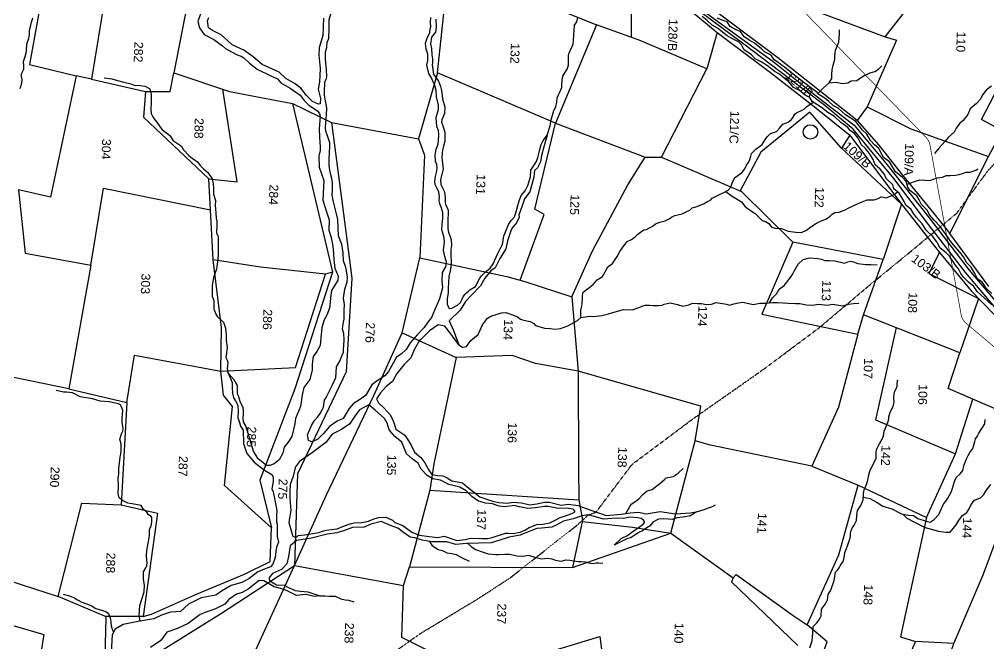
# Model space of a CAD drawing. Header units: inches. Extents: x 337143 to 343737, y 1590289 to 1599624.
# Drawn here: x 339483 to 340848, y 1596705 to 1597585 of the extents above; entities that cross this region are included whole.
import ezdxf

# ---------------------------------------------------------------- set-up
doc = ezdxf.new("R2010")
doc.units = ezdxf.units.IN
doc.header["$MEASUREMENT"] = 0
doc.linetypes.add('ACAD_ISO07W100', pattern=[3, 0, -3])
for name, color, linetype in [('BLOCK', 7, 'Continuous'), ('NALA', 4, 'Continuous'), ('SURVEY_BND', 7, 'Continuous'), ('WATER_BODY', 4, 'Continuous')]:
    doc.layers.add(name, color=color, linetype=linetype)
doc.layers.add('FOOTPATH', color=150, linetype='ACAD_ISO07W100', lineweight=30)
doc.layers.add('ROAD', color=1, linetype='Continuous', lineweight=25)
doc.styles.get("Standard").update_dxf_attribs({"font": 'arial.ttf'})

msp = doc.modelspace()

# ---------------------------------------------------------------- linework, layer by layer
at = {"layer": 'BLOCK', "color": 1, "const_width": 1}
msp.add_lwpolyline([(339371.1, 1597743.6), (339569.6, 1597701.4, 0.083165), (339576.2, 1597701.1), (339721.8, 1597719, 0.043912), (339725.3, 1597719.8), (339907.3, 1597775.7, 0.008629), (339907.9, 1597775.9), (340028.7, 1597817.6, -0.111521), (340037.5, 1597818.6), (340194.2, 1597801, -0.087793), (340200.9, 1597799.1), (340419.4, 1597690.3, 0.010271), (340420.1, 1597690), (340551.4, 1597631.2, -0.095244), (340557.6, 1597626.9), (340759.5, 1597418.7, -0.148115), (340764.8, 1597408.4), (340808.9, 1597168.7, 0.173885), (340815.7, 1597157), (341053.8, 1596956.4, 0.278558)], format="xyb", dxfattribs=at)
at = {"layer": 'FOOTPATH', "ltscale": 0.002}
msp.add_lwpolyline([(339982.1, 1596673.2), (340046.6, 1596719.3), (340126.9, 1596767.8), (340173.1, 1596797.7), (340238.4, 1596849.1), (340267.9, 1596872.3), (340283.8, 1596886.8), (340294.8, 1596890.9), (340345.4, 1596958), (340430.7, 1597021.9), (340531.9, 1597093), (340609.8, 1597151.3), (340679, 1597209.9), (340743.8, 1597262.9), (340802.6, 1597312), (340846.7, 1597372), (340895.8, 1597426)], dxfattribs=at)
at = {"layer": 'NALA'}
for points in [[(339741, 1597602.1), (339733.9, 1597582.2), (339736.3, 1597573), (339742.7, 1597564), (339756.4, 1597556.8), (339768.4, 1597548), (339773, 1597543.9), (339781.3, 1597539.5), (339789.4, 1597535.3), (339795.1, 1597533.3), (339798.8, 1597531.1), (339806.8, 1597523.2), (339817.5, 1597515.2), (339836.7, 1597505.6), (339845.9, 1597501.2), (339850.6, 1597495.7), (339864, 1597488.2), (339878, 1597478.4), (339883.5, 1597471), (339890.4, 1597464.2), (339902.5, 1597456.1), (339905.1, 1597452), (339906.1, 1597448.8), (339904.5, 1597431), (339905.2, 1597418.5), (339906, 1597406.1), (339906, 1597400.2), (339904.1, 1597392.2), (339904.9, 1597377.1), (339911.2, 1597358), (339910.1, 1597330.3), (339915.2, 1597313.7), (339918.8, 1597302.8), (339918.2, 1597288.1), (339921.5, 1597277.7), (339923.8, 1597265.4), (339925.1, 1597255.3), (339925.3, 1597246.1), (339926.8, 1597234.4), (339931.6, 1597223.1), (339930.9, 1597217.8), (339926.7, 1597210.5), (339922, 1597203.3), (339921.1, 1597196.4), (339919.3, 1597178.4), (339915.4, 1597168.3), (339911.6, 1597161.9), (339908.7, 1597150.8), (339907.3, 1597135.8), (339906.1, 1597125.7), (339901.3, 1597117.2), (339896.3, 1597110.2), (339895, 1597099.4), (339895, 1597091.2), (339891.4, 1597077.6), (339883.2, 1597066.5), (339880.9, 1597055.9), (339878.4, 1597039.6), (339871.2, 1597022.7), (339870.4, 1597015.1), (339866, 1596997.4), (339861.1, 1596989.4), (339855.5, 1596982.5), (339853.5, 1596973.9), (339848.4, 1596964.3), (339841.2, 1596958.7), (339835.2, 1596956.6), (339830.4, 1596956.5), (339818.9, 1596965.9), (339812.4, 1596976.5), (339801.6, 1597012.4), (339798.2, 1597018), (339797.9, 1597023.2), (339798, 1597028.7), (339798.2, 1597033.9), (339797.5, 1597038.4), (339795.6, 1597041.5), (339793.4, 1597046.6), (339791.5, 1597053.2), (339789.5, 1597057.1), (339789.8, 1597069.1), (339784.8, 1597077.2), (339779.4, 1597083.3), (339776.1, 1597087.9), (339782.1, 1597073.2), (339782.4, 1597065.9), (339782.7, 1597058.6), (339784.3, 1597051.7), (339787, 1597047.4), (339790.1, 1597041.4), (339790.5, 1597032.1), (339790.4, 1597023.9), (339791.5, 1597020.1), (339792.7, 1597017.2), (339794, 1597012), (339797.7, 1597006.2), (339798.2, 1596987.4), (339802.8, 1596973.4), (339813.1, 1596961.3), (339827.6, 1596949.9), (339838.1, 1596944), (339840.1, 1596940.3), (339840.1, 1596933.9), (339838, 1596923.8), (339840, 1596919.4), (339843.9, 1596900.7), (339845.2, 1596893.1), (339844.6, 1596885.6), (339844.5, 1596876.9), (339845.4, 1596873.8), (339845.7, 1596856.6), (339847.5, 1596848.3), (339844.4, 1596841.5), (339843.7, 1596835.3), (339842.9, 1596826.8), (339839.6, 1596817.5), (339836, 1596813.5), (339818.3, 1596806.4), (339805.8, 1596796.6), (339795.8, 1596791.7), (339780.6, 1596787.3), (339767.2, 1596779.2), (339759.2, 1596773.6), (339738.6, 1596769.8), (339720.6, 1596761.1), (339709.5, 1596750.8), (339695.3, 1596749.9), (339682.8, 1596745.4), (339671.9, 1596740.4), (339649.9, 1596736.4), (339628.9, 1596732.2), (339617.2, 1596725.7), (339613.1, 1596717.8), (339611.7, 1596693.6)], [(339910.9, 1597001.5), (339902.5, 1596993.2), (339893.9, 1596990), (339889.8, 1596991.8), (339888.2, 1596999.6), (339893.9, 1597012.7), (339898.3, 1597019.9), (339902.2, 1597024.5), (339905.9, 1597029.6), (339909.6, 1597035.9), (339911, 1597038.8), (339912.4, 1597048.5), (339914.4, 1597052.4), (339917, 1597057.1), (339922.4, 1597068.4), (339925.8, 1597075.4), (339928, 1597080.7), (339928.5, 1597087.4), (339928.9, 1597095.3), (339933.6, 1597103.6), (339936.3, 1597109.8), (339938.8, 1597116.4), (339939.2, 1597120.3), (339939.6, 1597125.3), (339939.8, 1597133.8), (339939.3, 1597142.4), (339937.5, 1597148.7), (339938.6, 1597156.1), (339939.8, 1597162.6), (339940, 1597167.8), (339940.1, 1597175.3), (339940.3, 1597183.2), (339939.2, 1597192.2), (339941.1, 1597205), (339944.2, 1597215.1), (339944.8, 1597221.8), (339942.7, 1597233.5), (339942, 1597236.7), (339939.1, 1597244.9), (339938.5, 1597256.1), (339936.8, 1597268.5), (339934.1, 1597273.8), (339932, 1597280.3), (339931.1, 1597303), (339928.9, 1597311.2), (339926.3, 1597322.3), (339924.5, 1597329.9), (339923.1, 1597337.2), (339923.3, 1597344.3), (339923.6, 1597350.7), (339923.7, 1597355.7), (339922.5, 1597360.8), (339920.1, 1597369.8), (339918.7, 1597379.2), (339919, 1597386.7), (339919.4, 1597397.5), (339919.7, 1597405.9), (339919.6, 1597411.1), (339916.4, 1597420.8), (339914.2, 1597427.7), (339913.8, 1597433.4), (339914.2, 1597439), (339914.7, 1597445.2), (339914.9, 1597450.6), (339915.3, 1597460.3), (339913, 1597472.5), (339912.2, 1597478.4), (339912.3, 1597486.1), (339912.5, 1597493.2), (339912.8, 1597497.1), (339914.4, 1597500.2), (339915.4, 1597504.1), (339915.2, 1597514.6), (339914.4, 1597518.9), (339913.5, 1597529.3), (339913.5, 1597539.4), (339915.3, 1597545.5), (339916.2, 1597553.1), (339918.1, 1597558.3), (339919, 1597571.9), (339919, 1597585), (339922.3, 1597596)], [(339483.8, 1597487.8), (339486.2, 1597495.1), (339486.4, 1597500.6), (339485.7, 1597504.5), (339485.7, 1597508.5), (339488.6, 1597515.2), (339488.7, 1597519.5), (339488.5, 1597525.8), (339490.9, 1597532.9), (339492.3, 1597537.9), (339492.7, 1597541.5), (339493, 1597550.2), (339494.9, 1597555.8), (339495.8, 1597558.2), (339496.6, 1597563.6), (339496.8, 1597569.2), (339499.4, 1597581.4), (339500.6, 1597584.2), (339501.3, 1597587.3)], [(340068.9, 1597585.2), (340069.6, 1597574), (340068.7, 1597567.2), (340063, 1597559.9), (340061.4, 1597550.7), (340062.8, 1597544.1), (340063.2, 1597535.2), (340064.3, 1597529.7), (340064.1, 1597524.1), (340064, 1597521.2), (340065.7, 1597508), (340072.6, 1597498.1), (340075.7, 1597490.4), (340076.9, 1597484.8), (340078.4, 1597473.2), (340081.7, 1597461.9), (340081, 1597452.6), (340077.7, 1597443.4), (340076.9, 1597440.2), (340078.7, 1597435.2), (340081.6, 1597426.4), (340081.9, 1597421.1), (340081.6, 1597413.4), (340079.8, 1597406.7), (340078.4, 1597400.9), (340077.8, 1597397), (340077.6, 1597390.5), (340079.4, 1597373.9), (340075.8, 1597359.7), (340076, 1597352.5), (340081.4, 1597342), (340082.2, 1597333.7), (340082, 1597326.6), (340082.8, 1597324.7), (340086.5, 1597316.2), (340086.1, 1597298.2), (340085.8, 1597290), (340086.9, 1597284.9), (340089.1, 1597279), (340090.6, 1597274.6), (340091.2, 1597266.3), (340090, 1597260.8), (340090.2, 1597255.9), (340090.7, 1597240.5), (340089.7, 1597232.5), (340087.1, 1597222.7), (340086.8, 1597214.3), (340086.5, 1597206.8), (340086.5, 1597199.6), (340085.2, 1597191.9), (340085, 1597186.9), (340085.1, 1597183.7), (340086.7, 1597179.6), (340087.6, 1597177.9), (340088.3, 1597177.8), (340091.4, 1597178), (340099.5, 1597182.5), (340103.6, 1597186), (340106.1, 1597190.8), (340108, 1597194.9), (340110.1, 1597197.9), (340111.6, 1597199.3), (340115.2, 1597202.1), (340116.8, 1597204.2), (340124.7, 1597208.9), (340130.6, 1597219.4), (340133.4, 1597223.6), (340138.3, 1597228.9), (340145.5, 1597234.4), (340149.6, 1597240.6), (340155.9, 1597254.5), (340160.5, 1597263.9), (340163, 1597267.9), (340164.6, 1597280.3), (340168.4, 1597289.2), (340171.3, 1597296.2), (340175.2, 1597301.5), (340179.8, 1597306.8), (340181.9, 1597312.3), (340186.3, 1597329.4), (340189.3, 1597337.1), (340194.6, 1597343.5), (340198.7, 1597351.1), (340202.3, 1597363.2), (340202.6, 1597372.7), (340210.7, 1597384.9), (340212.6, 1597390.7), (340215, 1597399.7), (340217.4, 1597408.6), (340220.4, 1597414.6), (340223.6, 1597418.6), (340225.9, 1597421.9), (340220.9, 1597405.3), (340217.7, 1597393.4), (340216.3, 1597384.6), (340212, 1597376.1), (340208.1, 1597372.3), (340206.8, 1597363), (340201.5, 1597342.2), (340193.9, 1597332.2), (340190.6, 1597322.3), (340188.4, 1597315.7), (340186.1, 1597309.6), (340186.2, 1597306.5), (340182.4, 1597298.6), (340175.6, 1597289.9), (340169.8, 1597273), (340167.7, 1597261.8), (340160, 1597249.6), (340158.2, 1597246.2), (340152.7, 1597235), (340146.7, 1597230.6), (340137.9, 1597220.4), (340132.1, 1597209.5), (340119.4, 1597196.4), (340110.9, 1597187.6), (340103.2, 1597175.3), (340087.7, 1597160.5), (340093.8, 1597146.8), (340101.6, 1597126.7), (340088.7, 1597143.9), (340081.9, 1597152.6), (340072.1, 1597154.8), (340059.9, 1597146.4), (340054.4, 1597140.5), (340048.1, 1597134.1), (340045.8, 1597132.4), (340039, 1597120.3), (340033.7, 1597108.1), (340024.4, 1597098.8), (340014.3, 1597086.1), (340008.2, 1597074.8), (339999, 1597067.7), (339991.2, 1597059), (339985.6, 1597050.2), (339988.2, 1597045), (339995.8, 1597037.5), (340005.3, 1597027.3), (340009.7, 1597016.9), (340012.8, 1597007.8), (340025.5, 1596999.4), (340033.7, 1596986.2), (340039, 1596975.2), (340048.1, 1596967.8), (340053.7, 1596960.3), (340059.1, 1596949.8), (340063.3, 1596944), (340071.2, 1596942.3), (340079.1, 1596941.8), (340085, 1596939.3), (340091.5, 1596935), (340099.5, 1596933.3), (340106.8, 1596932.1), (340113.2, 1596926.5), (340130.9, 1596912.5), (340149, 1596906.3), (340157.9, 1596904.5), (340170, 1596903.2), (340177.4, 1596905), (340189.8, 1596904), (340201.4, 1596900.9), (340211.2, 1596902.6), (340222.1, 1596905), (340229.3, 1596905), (340245.6, 1596900.4), (340255.9, 1596902.1), (340269.5, 1596900.3), (340280.9, 1596895.7), (340308.7, 1596886), (340330.2, 1596888), (340343, 1596889.7), (340354.4, 1596890.5), (340365.4, 1596888.5), (340384.9, 1596891.7), (340406.5, 1596888.3), (340427.8, 1596889.8), (340436, 1596891), (340427.7, 1596885.7), (340417, 1596883.7), (340409, 1596882.5), (340401.8, 1596880.3), (340390, 1596881.5), (340382.7, 1596880.8), (340374.8, 1596876.7), (340370.7, 1596871.3), (340362.4, 1596866.5), (340360.3, 1596864.4), (340356, 1596862.6), (340349.6, 1596858.8), (340344.3, 1596855.2), (340338.1, 1596853), (340320.3, 1596844.3), (340329.9, 1596853.7), (340339.1, 1596857.9), (340344.9, 1596862.5), (340355.7, 1596869.9), (340361.1, 1596873.9), (340362.7, 1596875.9), (340362.9, 1596877.4), (340361.5, 1596879.4), (340358.2, 1596881.6), (340353.6, 1596882.7), (340342.8, 1596883.7), (340333.5, 1596881.7), (340322.8, 1596882.4), (340305.3, 1596880.6), (340283.8, 1596886.8), (340274.7, 1596885.7), (340262.3, 1596881.5), (340249, 1596878.2), (340238.4, 1596872.4), (340232.2, 1596869.6), (340217.7, 1596868.3), (340211.3, 1596867.8), (340199.1, 1596862.8), (340187.8, 1596858.2), (340172.4, 1596855.6), (340168, 1596853.9), (340147, 1596847.4), (340112, 1596846.5), (340097.4, 1596845.1), (340084.4, 1596848.7), (340074.8, 1596848.9), (340063.7, 1596848.7), (340050, 1596851.2), (340039.6, 1596854.7), (340032.7, 1596855.7), (340023.6, 1596862.1), (340015.4, 1596868.2), (340005.3, 1596871.9), (339992.2, 1596877.7), (339977.5, 1596873.7), (339967.9, 1596869.4), (339951.7, 1596869), (339938.9, 1596864.5), (339929.4, 1596861.5), (339916, 1596859.6), (339893.7, 1596853.9), (339872.6, 1596850.6), (339864.1, 1596843.2), (339861.7, 1596828.3), (339859.1, 1596817.7), (339851.5, 1596810.1), (339838.9, 1596804.1), (339833.7, 1596797.5), (339835.2, 1596794), (339844.6, 1596788.4), (339855.3, 1596787.8), (339861.4, 1596784.6), (339870.9, 1596780.2), (339878.5, 1596779.2), (339888.8, 1596778.4), (339905.6, 1596772.8), (339897.6, 1596771.7), (339886.2, 1596774.7), (339872.6, 1596773.2), (339858.5, 1596780.1), (339850.5, 1596783), (339841.3, 1596785.5), (339826.9, 1596793.7), (339820, 1596794.5), (339804.7, 1596782), (339796.2, 1596777.7), (339788.3, 1596775), (339777.7, 1596767.7), (339771.8, 1596760.9), (339758.5, 1596754.4), (339744.1, 1596749.5), (339737.3, 1596746.7), (339720.4, 1596733.9), (339705, 1596726.6), (339690.4, 1596721.7), (339681.6, 1596709.9), (339667, 1596700.1)], [(339910.9, 1597586.7), (339910.1, 1597562.3), (339904.7, 1597545), (339904.3, 1597534.7), (339906.2, 1597515.8), (339905.3, 1597496.7), (339903.1, 1597486.6), (339906.7, 1597473.5), (339906.1, 1597466.3), (339903.8, 1597465.6), (339895.2, 1597469.2), (339886.7, 1597478), (339878.7, 1597488.4), (339870.7, 1597494.1), (339857.7, 1597501.7), (339848.3, 1597510.6), (339824.3, 1597521.5), (339811.8, 1597532.5), (339798.6, 1597541.9), (339782.1, 1597549.4), (339775.8, 1597555.4), (339766.9, 1597563.5), (339754.5, 1597569.6), (339748.7, 1597573.4), (339747.6, 1597582.9), (339749.2, 1597588)], [(340061.7, 1597587.8), (340061.2, 1597581), (340061.3, 1597574), (340060, 1597569.1), (340059.9, 1597566.4), (340056.2, 1597558.1), (340054, 1597551.1), (340054.9, 1597543.6), (340057.4, 1597536.7), (340057.1, 1597527.4), (340056, 1597520.4), (340058.9, 1597508.9), (340062.8, 1597501.9), (340067.1, 1597492.6), (340068.8, 1597485.3), (340069.6, 1597475.9), (340072.4, 1597464.1), (340072.1, 1597457.6), (340068.9, 1597446.6), (340070.1, 1597434.7), (340072.4, 1597429.2), (340072.7, 1597421.7), (340071.7, 1597408.6), (340069.1, 1597401.7), (340067.4, 1597394), (340068.2, 1597385.4), (340070, 1597381.1), (340070.2, 1597375.2), (340069.6, 1597369.3), (340068, 1597363.5), (340067.3, 1597356.9), (340067.4, 1597352.9), (340070.6, 1597347.2), (340072.7, 1597342.1), (340073.6, 1597335), (340073.4, 1597329.5), (340074.3, 1597325.7), (340076.2, 1597321.2), (340078.2, 1597313.5), (340078.4, 1597305.7), (340077.5, 1597295.8), (340076.9, 1597289.2), (340079.8, 1597279.5), (340080.7, 1597271.6), (340079.5, 1597259.9), (340080.9, 1597252.7), (340083.8, 1597243.8), (340082.6, 1597236.4), (340078, 1597228.6), (340077.3, 1597216.6), (340078.4, 1597206.9), (340074.3, 1597191.1), (340067.5, 1597176.1), (340062.7, 1597165), (340057.7, 1597158.3), (340052.6, 1597151), (340042.9, 1597140.8), (340032.7, 1597129.4), (340027.3, 1597120.1), (340020, 1597113.4), (340013.4, 1597109.1), (340002.2, 1597089), (339997.1, 1597082.9), (339986.4, 1597075.6), (339979, 1597070), (339970.3, 1597055.4), (339963, 1597049.8), (339952.8, 1597043.3), (339947, 1597036.6), (339938.6, 1597022.9), (339930.3, 1597018.8), (339919.1, 1597011.6), (339910.9, 1597001.5)], [(340225.9, 1597421.9), (340230, 1597435), (340231.3, 1597443.4), (340235.1, 1597456.8), (340237.9, 1597461.8), (340239.5, 1597468.4), (340240.1, 1597474.4), (340241.7, 1597478.6), (340243.7, 1597482.7), (340246.3, 1597489.2), (340246.7, 1597492.8), (340246.9, 1597500.1), (340247.8, 1597505.3), (340250.9, 1597509.8), (340254.1, 1597515.2), (340255.9, 1597520.7), (340255.7, 1597533.2), (340256.2, 1597537.1), (340257.8, 1597539.9), (340260.6, 1597545.8), (340262.5, 1597550.1), (340263.1, 1597555), (340263.6, 1597563.9), (340263.8, 1597569.4), (340264.3, 1597576.8), (340267.7, 1597581.5), (340268.9, 1597587.6)], [(340851.8, 1597182.9), (340831.2, 1597201.5), (340826.6, 1597208.8), (340819.3, 1597214.9), (340812.4, 1597221.3), (340808.3, 1597227), (340804.9, 1597233.8), (340801, 1597238.6), (340792.3, 1597251.5), (340787.5, 1597256.2), (340779.5, 1597262.6), (340774.7, 1597271.7), (340768.7, 1597279.6), (340760, 1597287.6), (340753.9, 1597296.9), (340746.1, 1597305.8), (340741.7, 1597311.4), (340738.4, 1597317.2), (340730.8, 1597323.5), (340728.3, 1597329.6), (340721.4, 1597340.2), (340714, 1597346.3), (340712.4, 1597352), (340703.2, 1597360.9), (340700.2, 1597367.5), (340694.7, 1597373.9), (340687.8, 1597380.3), (340685, 1597387.6), (340679.8, 1597395.9), (340674.1, 1597403), (340667.9, 1597408.6), (340663.6, 1597417.7), (340658.7, 1597424.1), (340652.4, 1597428.4), (340649.2, 1597432.9), (340639.5, 1597439.9), (340630.3, 1597448.2), (340621.2, 1597453.8), (340612.1, 1597461.1), (340599.2, 1597469.4), (340595.6, 1597475.1), (340589.1, 1597478.1), (340581.1, 1597484.7), (340572.6, 1597489.1), (340566.3, 1597497.2), (340560.2, 1597501.6), (340553.1, 1597507.8), (340547, 1597511), (340535.9, 1597519.6), (340527.4, 1597525.5), (340518.6, 1597529.4), (340513.8, 1597535.1), (340503.3, 1597542.3), (340499.5, 1597549.3), (340495.2, 1597553.3), (340485.8, 1597558), (340479.5, 1597561.8), (340465.5, 1597572.9), (340458.3, 1597577.2), (340451, 1597583.5), (340444.3, 1597589.3)], [(340852, 1597198.9), (340844.1, 1597206.3), (340838.8, 1597214.2), (340831.8, 1597219.4), (340827.9, 1597226.9), (340823.1, 1597236), (340816.8, 1597242.2), (340812.1, 1597250.3), (340806.9, 1597257.2), (340803.6, 1597261), (340795.3, 1597270.8), (340790, 1597278), (340779.5, 1597293.4), (340770.6, 1597302.2), (340764.9, 1597309.1), (340760.9, 1597316.3), (340753.2, 1597324.2), (340749.9, 1597330.9), (340746.2, 1597336.3), (340736.4, 1597343.9), (340733.8, 1597348.9), (340731.4, 1597356.5), (340726.1, 1597362.1), (340716.2, 1597370.3), (340708.1, 1597384.5), (340699.3, 1597390.4), (340693.1, 1597403.2), (340687, 1597408.4), (340681.3, 1597414.6), (340675.9, 1597423.6), (340669.8, 1597429.1), (340660.7, 1597441.1), (340646, 1597450.6), (340635.5, 1597459.9), (340629.2, 1597463.3), (340622.6, 1597469.3), (340616.7, 1597474.3), (340608.4, 1597479.2), (340605.9, 1597482.2), (340587.4, 1597496.3), (340572.3, 1597507.7), (340560.1, 1597517.9), (340549.9, 1597525.3), (340544.9, 1597528.6), (340541.1, 1597534.5), (340531.9, 1597539.3), (340527.5, 1597543.5), (340517.7, 1597551.5), (340511.4, 1597555.2), (340503.3, 1597560.6), (340497.9, 1597567.9), (340491.6, 1597570.5), (340483.6, 1597575.1), (340479.5, 1597581.5), (340473.9, 1597583.7), (340465.4, 1597586.8)], [(340622.8, 1597495.6), (340626.9, 1597501.7), (340626.9, 1597507.7), (340627.2, 1597514.2), (340628.7, 1597520.7), (340630.8, 1597528.7), (340631, 1597533.8), (340631.2, 1597538.2), (340631.9, 1597541.8), (340633.5, 1597544.9), (340636.7, 1597553.2), (340637.2, 1597559.3), (340637.3, 1597564.4), (340637.5, 1597570.3)], [(340607.2, 1597480.7), (340614.8, 1597488.9), (340622.8, 1597495.6), (340632.9, 1597496.5), (340641.5, 1597494.7), (340649.1, 1597495.9), (340654.1, 1597498.7), (340661.8, 1597498.9), (340668.5, 1597503.5), (340673.4, 1597506.7), (340680.5, 1597509.6), (340687.1, 1597511.9), (340692.5, 1597514.9), (340696.9, 1597519.9)], [(339601.8, 1597502.9), (339612.8, 1597501.3), (339620.7, 1597499.1), (339629.7, 1597496.8), (339639.7, 1597494.2), (339644.3, 1597492.2), (339652.5, 1597491.8), (339659.6, 1597491.1), (339666.1, 1597487.1), (339668.3, 1597479.1), (339667.9, 1597468.2), (339667.6, 1597458.8), (339667.9, 1597452.6), (339670.5, 1597447.9), (339673.3, 1597443.4), (339676.1, 1597440.4), (339678.1, 1597437.6), (339681.1, 1597432.7), (339683.1, 1597430.3), (339686.7, 1597427.2), (339691.5, 1597423.9), (339694.7, 1597420.8), (339697.7, 1597416.5), (339699.3, 1597414.1), (339702.5, 1597412.1), (339708.1, 1597408.4), (339711.1, 1597406), (339713, 1597401.6), (339721.2, 1597393.2), (339726.1, 1597389.6), (339730.6, 1597386.3), (339733.3, 1597384.3), (339736.9, 1597379), (339742, 1597374.4), (339747.9, 1597369.4), (339753.8, 1597360.2), (339755.5, 1597353.9), (339755.9, 1597346.3), (339755.9, 1597338.9), (339758.5, 1597330), (339758.4, 1597322.6), (339758.6, 1597318.8), (339759.7, 1597304.8), (339760.6, 1597300.7), (339760.4, 1597294.3), (339760.3, 1597284.5), (339762.5, 1597279.1), (339762.5, 1597269.4), (339762.4, 1597266.7), (339762.5, 1597254.7), (339762.2, 1597246.6), (339761.1, 1597240.6), (339760.3, 1597233.2), (339756, 1597221.3), (339754.2, 1597209.6), (339753.9, 1597194.9), (339756.2, 1597188.9), (339756.6, 1597177.1), (339759.4, 1597169.8), (339761.5, 1597165.9), (339770.1, 1597158.5), (339772.9, 1597149.8), (339773.9, 1597140.1), (339773.9, 1597133.2), (339775.2, 1597122.7), (339774.1, 1597115.4), (339773.5, 1597108.6), (339775.2, 1597105.1), (339775.9, 1597102.3), (339775.8, 1597096.8), (339775.1, 1597092.6), (339776.1, 1597087.9)], [(340851.6, 1597491), (340844.2, 1597485.3), (340839.4, 1597479.3), (340835.4, 1597472), (340830.5, 1597466.8), (340821.6, 1597459.3), (340818.3, 1597451.2), (340811.6, 1597442.7), (340806.9, 1597438.8), (340801.7, 1597431.6), (340799.1, 1597426), (340791.2, 1597419.1), (340786.2, 1597413.5), (340777.8, 1597404), (340771.3, 1597396.2)], [(340273.2, 1597165.2), (340273, 1597174.9), (340274.4, 1597181), (340275.1, 1597184.6), (340275.6, 1597192.6), (340275.7, 1597196.1), (340276.4, 1597200.6), (340282.7, 1597205.4), (340290.4, 1597211.6), (340296.1, 1597217.9), (340303.8, 1597223), (340307.6, 1597229.4), (340311.1, 1597236.2), (340317.9, 1597240.9), (340324.5, 1597250.8), (340328, 1597258.1), (340332.4, 1597264.1), (340335.8, 1597268.2), (340338.6, 1597271.9), (340344.7, 1597275.1), (340349.6, 1597278.8), (340353.1, 1597281.9), (340357.4, 1597285.2), (340362.1, 1597288.7), (340365.9, 1597289), (340369.7, 1597291.2), (340375.2, 1597294.2), (340378.3, 1597297.1), (340384.4, 1597299.2), (340392, 1597301.1), (340397.4, 1597304.1), (340401.1, 1597306.2), (340405.4, 1597308.9), (340415.9, 1597311.1), (340421.6, 1597313.7), (340426.5, 1597316.4), (340430.1, 1597319.4), (340435.3, 1597321.2), (340439.1, 1597322.5), (340442.5, 1597323.9), (340445.9, 1597325.1), (340451.7, 1597328.3), (340455.8, 1597330.4), (340458.4, 1597333), (340467.5, 1597337.8), (340474.5, 1597341), (340480.6, 1597344.6), (340484.6, 1597348.6), (340486.4, 1597354.5), (340490.1, 1597362.2), (340493.7, 1597364.7), (340496.6, 1597367), (340500.3, 1597369.3), (340502.4, 1597372.1), (340504, 1597374.4), (340506.6, 1597379.5), (340509.1, 1597383.2), (340510.9, 1597386.3), (340512.4, 1597392.3), (340513.6, 1597396.3), (340519.9, 1597402.4), (340528.8, 1597408.6), (340533, 1597415.9), (340536.2, 1597420.3), (340540.5, 1597424.1), (340548.6, 1597427), (340553.4, 1597432.3), (340557.8, 1597437.3), (340565.3, 1597440.5), (340569.5, 1597443.8), (340571.1, 1597445.9), (340574.4, 1597451.5), (340577.1, 1597453.5), (340584.9, 1597457.2), (340588.1, 1597458.9), (340591.3, 1597462.4), (340600.4, 1597468.6)], [(340732.6, 1597352.7), (340743, 1597356.7), (340750.6, 1597358.8), (340764.5, 1597358.3), (340774.9, 1597361.8), (340782.7, 1597362.6), (340787.7, 1597364.9), (340793.5, 1597365.2), (340800.7, 1597365.7), (340806.2, 1597366.5), (340810.5, 1597367.8), (340816.1, 1597369.7), (340821.6, 1597370), (340829.6, 1597372.5), (340832.4, 1597374.6)], [(340477.5, 1597342.8), (340486.2, 1597336), (340499.5, 1597328.2), (340504.4, 1597321.9), (340509.3, 1597317.9), (340518.8, 1597311.8), (340528.6, 1597301.8), (340533.5, 1597300.3), (340538.2, 1597297.3), (340541.7, 1597292.5), (340546.9, 1597291), (340555.6, 1597290.3), (340565.2, 1597286.8), (340576.2, 1597285.1), (340584, 1597284.8), (340590.9, 1597288.3), (340597.2, 1597292.7), (340605, 1597297.8), (340610.6, 1597300.9), (340619.3, 1597304), (340624.3, 1597307.7), (340627.2, 1597310.7), (340631, 1597312.9), (340636.9, 1597313.5), (340645.5, 1597316.8), (340650.5, 1597319.4), (340655.6, 1597321.9), (340667.1, 1597327), (340676.5, 1597330.8), (340686.4, 1597330.9), (340691.8, 1597332.8), (340696.4, 1597334.9), (340699.2, 1597334.8), (340703.2, 1597333.7), (340709.4, 1597336.2), (340715.1, 1597338.9), (340719.1, 1597342.1)], [(340538.7, 1597185.7), (340543.1, 1597192.6), (340549, 1597198.5), (340552.4, 1597204.9), (340559.5, 1597210), (340563.4, 1597214.6), (340566.2, 1597218.5), (340569.4, 1597222.6), (340571.7, 1597226.6), (340573.5, 1597230.1), (340575.6, 1597233.8), (340579.4, 1597240.1), (340586.5, 1597246.9), (340595.4, 1597249.2), (340607.2, 1597248.3), (340612, 1597247.2), (340616.7, 1597245.5), (340623.2, 1597245.3), (340630.8, 1597245), (340644.6, 1597241.7), (340649.2, 1597243.6), (340653.4, 1597244.3), (340657, 1597243.4), (340663.4, 1597240.9), (340674.4, 1597239.9), (340681.6, 1597239.6), (340690.4, 1597239.3)], [(340101.6, 1597126.7), (340106.8, 1597123.2), (340112.1, 1597124.3), (340118.3, 1597132.4), (340128.5, 1597141.3), (340134.6, 1597154.7), (340141.7, 1597164.3), (340146.6, 1597167.1), (340161.5, 1597171.8), (340167.5, 1597172.3), (340178.5, 1597168.1), (340184.1, 1597165.8), (340188.4, 1597162.7), (340191.1, 1597161.8), (340197, 1597160.1), (340201.8, 1597159.3), (340206.8, 1597156.8), (340209.4, 1597153.7), (340221.9, 1597149.9), (340230.6, 1597149.6), (340236.6, 1597148.4), (340244.8, 1597149.7), (340255, 1597153.4), (340263.4, 1597158), (340268.6, 1597160.9), (340273.2, 1597165.2), (340279.7, 1597165.8), (340285.5, 1597166.9), (340290.9, 1597166.3), (340302.8, 1597167.7), (340312.2, 1597170.1), (340318.2, 1597172), (340333.1, 1597176.5), (340346.1, 1597175.7), (340352.4, 1597178.4), (340359.5, 1597181.1), (340364, 1597182.5), (340370, 1597182.3), (340375, 1597182.1), (340381.9, 1597181.7), (340387.8, 1597182.2), (340390.7, 1597183.7), (340399.1, 1597185.9), (340409.4, 1597183.4), (340416.9, 1597181.2), (340425.1, 1597182.7), (340430.6, 1597185), (340437.3, 1597184.8), (340443.1, 1597184.6), (340449.5, 1597183.4), (340457.4, 1597183.9), (340463.9, 1597186.2), (340478.2, 1597183.8), (340482.4, 1597182.3), (340488.9, 1597184.2), (340495.5, 1597185.7), (340501.2, 1597186.7), (340516, 1597183.2), (340525.4, 1597185.1), (340534.1, 1597185.3), (340543.3, 1597186), (340550.5, 1597186.1), (340558.4, 1597185.9), (340565, 1597185.2), (340575.6, 1597184.7), (340581.8, 1597184.9), (340591, 1597182.8), (340598.9, 1597182.5), (340608.3, 1597183.9), (340620, 1597182.6), (340627.9, 1597183.6), (340642, 1597181.4), (340650.2, 1597183.8), (340657.4, 1597184.8), (340664.6, 1597185.3)], [(340595.7, 1596699.6), (340598.8, 1596709.4), (340600, 1596720.4), (340600.3, 1596729.4), (340605.9, 1596735.4), (340609.4, 1596739.8), (340611.5, 1596744.8), (340612.1, 1596754), (340617.7, 1596761.7), (340620.7, 1596767), (340621.6, 1596774.8), (340625.4, 1596780.9), (340630.2, 1596794.3), (340631.7, 1596806.1), (340634.9, 1596809.1), (340637.2, 1596812.2), (340638.6, 1596815.2), (340641.1, 1596819.2), (340642.1, 1596820.4), (340643.7, 1596824.4), (340644.4, 1596829.6), (340644.9, 1596833.9), (340647.3, 1596839.4), (340648.9, 1596843.4), (340650.9, 1596850.1), (340652.7, 1596854), (340653.1, 1596857.3), (340653.2, 1596860.7), (340653.4, 1596863.5), (340654.7, 1596867.3), (340655.5, 1596868.3), (340656.7, 1596870), (340657.8, 1596871.5), (340661.5, 1596879), (340661.9, 1596885.8), (340662.8, 1596893.1), (340664.5, 1596896), (340666.8, 1596898.8), (340668.6, 1596902.1), (340670.1, 1596905.9), (340670.6, 1596908.3), (340671, 1596910.8), (340671.3, 1596913.3), (340671.4, 1596916.9), (340672.3, 1596922.1), (340673.3, 1596924), (340675.5, 1596929.7), (340677.5, 1596935.7), (340678.8, 1596943.4), (340680.8, 1596950.1), (340684.4, 1596956.7), (340689.2, 1596966.8), (340689.2, 1596972.9), (340689.1, 1596975.9), (340689.4, 1596978.7), (340690.5, 1596981.1), (340692.1, 1596983.9), (340693.8, 1596987), (340697.1, 1596992.5), (340699.3, 1596998.3), (340700.6, 1597004.7), (340703, 1597011.3), (340705.4, 1597016.9), (340706.8, 1597022.2), (340707, 1597025.2), (340707.7, 1597028.2), (340708.9, 1597031.6), (340712.9, 1597039.5), (340714.6, 1597046.1), (340714.2, 1597051.8), (340714.5, 1597057.4), (340715.5, 1597061.2), (340717.4, 1597064.5), (340718.5, 1597068.3), (340718.6, 1597070.8), (340719.1, 1597075.9), (340719.6, 1597077.3)], [(339652.6, 1596736.9), (339651.1, 1596745), (339652.2, 1596759), (339655, 1596767.9), (339658.5, 1596778.3), (339658.8, 1596787.5), (339657.1, 1596796.9), (339657.2, 1596806.4), (339660.5, 1596812.3), (339662, 1596815), (339662.3, 1596819.7), (339662.1, 1596823.2), (339661.5, 1596828.5), (339662, 1596836.9), (339663.9, 1596846.9), (339665.4, 1596854.5), (339665.6, 1596858.3), (339665.6, 1596860.5), (339665.7, 1596863.4), (339666, 1596866.6), (339667.9, 1596870.9), (339669.1, 1596877.1), (339669.1, 1596880.6), (339669.2, 1596883.4), (339668.3, 1596884.6), (339664.6, 1596887.1), (339662.2, 1596890.5), (339657.2, 1596894.6), (339654.2, 1596899.9), (339641.6, 1596902.3), (339635.4, 1596903.2), (339627.9, 1596907), (339622.9, 1596910.9), (339621.8, 1596917.1), (339622.1, 1596926.8), (339621.7, 1596939), (339622.4, 1596944.1), (339622.6, 1596948.2), (339622.7, 1596952.9), (339623.8, 1596963.7), (339624.6, 1596968.5), (339625.2, 1596972.3), (339625.9, 1596977.7), (339626.1, 1596981.6), (339626, 1596986.7), (339624.1, 1596993.6), (339626.5, 1597000.9), (339628, 1597004.8), (339628.8, 1597008.5), (339627.1, 1597017.4), (339627.1, 1597023.1), (339628, 1597033.9), (339626.7, 1597037.9), (339626.1, 1597040.3), (339624.8, 1597042), (339622, 1597043.5), (339609.1, 1597046.3), (339596.3, 1597046.9), (339585.4, 1597050.5), (339568.3, 1597053), (339557.2, 1597059), (339548.7, 1597059.6), (339544.8, 1597060), (339534.3, 1597062)], [(340671.2, 1596912), (340680.1, 1596910.1), (340690.5, 1596904.1), (340698.6, 1596899.3), (340711, 1596895.5), (340724.7, 1596888.2), (340734, 1596886.4), (340741.5, 1596886.1), (340747.8, 1596881.7), (340759.5, 1596878.2), (340765.2, 1596876.8), (340770.8, 1596880.5), (340777.2, 1596887.2), (340781.1, 1596895.8), (340783.9, 1596902.2), (340787.3, 1596906.4), (340790, 1596910.6), (340792.2, 1596914.7), (340795, 1596919.9), (340799.4, 1596933.8), (340802.5, 1596939.8), (340807.3, 1596944.8), (340811, 1596949.6), (340812.6, 1596956.1), (340814.3, 1596961.2), (340816.5, 1596966), (340818.7, 1596970.6), (340821, 1596975), (340825.2, 1596980.2), (340828.3, 1596990.4), (340828.9, 1596993.9), (340831.2, 1596997.5), (340833.7, 1597001.8), (340838, 1597008.5), (340842.4, 1597015), (340842.8, 1597021.5)], [(340336.6, 1596888.9), (340344.3, 1596902.1), (340350.5, 1596906.1), (340354.9, 1596909.5), (340360.5, 1596915.6), (340366.6, 1596920.9), (340373.6, 1596922.5), (340380.3, 1596928), (340384.4, 1596931.2), (340390.6, 1596936.2), (340393.6, 1596939), (340403.2, 1596941), (340410.2, 1596945.6), (340417.4, 1596952.3)], [(340726.7, 1596887.8), (340732.5, 1596882.1), (340744.9, 1596875.5), (340758.2, 1596868.9), (340777, 1596863.8), (340787.3, 1596862.6), (340793.2, 1596862.6), (340801.6, 1596872.9), (340806.2, 1596880), (340810.7, 1596886.2), (340816.8, 1596890.1), (340820.2, 1596895.3), (340822.9, 1596901.5), (340827.8, 1596907.8), (340836, 1596911.1), (340840.7, 1596915.4), (340843.4, 1596920.1), (340847.3, 1596925.3), (340850.7, 1596929.7)], [(340436, 1596891), (340446.7, 1596894.6), (340453, 1596897), (340458.8, 1596898.6), (340462.9, 1596901)], [(340059.9, 1596849.4), (340063.5, 1596844), (340068.5, 1596840.6), (340072.1, 1596838.2), (340077.9, 1596836.6), (340081.3, 1596835.3), (340084.4, 1596833.6), (340091.5, 1596832.5), (340097.6, 1596831.2), (340106, 1596826.3), (340116.1, 1596821.8)], [(340114.1, 1596846.6), (340118.7, 1596842.4), (340124.9, 1596838.2), (340135.7, 1596834.1), (340142.8, 1596831.9), (340153.6, 1596831), (340157.5, 1596831.1), (340166.1, 1596831.7), (340172.8, 1596831.4), (340183.5, 1596829.3), (340191.6, 1596828.5), (340199.5, 1596830.3), (340209.7, 1596827), (340218, 1596824.8), (340226.5, 1596826.1), (340232.3, 1596824.9), (340237.7, 1596822.9), (340245.3, 1596821.7), (340251.9, 1596823.3), (340257.8, 1596822.9), (340269.6, 1596821.2), (340273.7, 1596821), (340279.2, 1596820.9), (340286.5, 1596818.7), (340290.2, 1596818.5), (340294.6, 1596819.4), (340298.7, 1596819.2), (340304.3, 1596818.9)], [(339544.3, 1596775.3), (339551.3, 1596773.2), (339559.3, 1596770.4), (339564.5, 1596767), (339570.4, 1596764), (339577.1, 1596761.7), (339583.7, 1596759.2), (339590.4, 1596755.1), (339604.1, 1596750.6), (339607.9, 1596747.9), (339611, 1596739.8), (339611.8, 1596730.3), (339612.8, 1596727.3), (339614.1, 1596723.3), (339615.1, 1596721.7)], [(339905.6, 1596772.8), (339912.9, 1596772.7), (339918.9, 1596772.5), (339927.4, 1596772.2), (339935.4, 1596768.5), (339941.2, 1596767.2), (339946.1, 1596766.6), (339953.6, 1596764.5)]]:
    msp.add_lwpolyline(points, dxfattribs=at)
msp.add_lwpolyline([(339862.1, 1596876.3), (339864.8, 1596866.5), (339866.5, 1596859.7), (339867.6, 1596856.9), (339869.6, 1596855.9), (339873.5, 1596855.8), (339875.3, 1596857.8), (339884.1, 1596858.8), (339895.7, 1596860.4), (339904.1, 1596862.2), (339910.7, 1596864.5), (339914.7, 1596865.5), (339930.1, 1596867.3), (339939, 1596870.9), (339948.6, 1596874.1), (339953.9, 1596875.7), (339964.7, 1596876), (339974.2, 1596878.2), (339980.8, 1596880.9), (339988.5, 1596883.3), (339998.7, 1596883.5), (340007.8, 1596879.4), (340011.4, 1596876), (340022.6, 1596871.9), (340035.3, 1596862.6), (340046.1, 1596858.1), (340059.6, 1596856.2), (340072, 1596855.2), (340080.6, 1596856.8), (340098.4, 1596850.7), (340110.1, 1596852.1), (340117.9, 1596854), (340133.5, 1596853.5), (340142.4, 1596853.5), (340148.2, 1596855.1), (340167, 1596861.1), (340171.1, 1596861), (340177.7, 1596860.8), (340187.8, 1596862.5), (340194.3, 1596865.5), (340200.6, 1596869), (340211.1, 1596873.4), (340219.9, 1596874), (340229.4, 1596875.5), (340238.1, 1596880.1), (340244.1, 1596883.2), (340251.7, 1596885.4), (340259.1, 1596888.2), (340263.8, 1596890.2), (340265, 1596891), (340264.9, 1596892.2), (340263.9, 1596893.7), (340262.5, 1596894.9), (340252.6, 1596896.2), (340242, 1596895.9), (340227.8, 1596898.6), (340221.6, 1596898.8), (340208.9, 1596896.9), (340198.6, 1596895.7), (340186.7, 1596898.2), (340179.9, 1596899.9), (340166.2, 1596898.2), (340158.4, 1596899), (340149, 1596902.3), (340139.1, 1596903.4), (340129.3, 1596906.3), (340119.6, 1596913), (340111.6, 1596920.7), (340103, 1596925.7), (340093.4, 1596928.4), (340087.2, 1596929.5), (340080.2, 1596933.5), (340075.5, 1596935.8), (340064.8, 1596937.7), (340056.7, 1596942.3), (340048.6, 1596951.2), (340044.2, 1596959.7), (340035.6, 1596965.7), (340027.7, 1596972.7), (340021.2, 1596989.2), (340011.1, 1596997.3), (340003.2, 1597006.5), (340000.7, 1597016.1), (339996.8, 1597022.6), (339983.7, 1597034.4), (339974.7, 1597042), (339961.3, 1597034.9), (339955.9, 1597027.4), (339947.3, 1597014.7), (339935.2, 1597006.5), (339923, 1597000.4), (339914.3, 1596989), (339895.2, 1596975), (339877.1, 1596962), (339871.2, 1596954.5), (339867.4, 1596940.2), (339863.8, 1596929.8), (339863.4, 1596919.8), (339863.6, 1596910), (339865, 1596893), (339862.3, 1596880.1)], close=True, dxfattribs=at)
at = {"layer": 'ROAD'}
for points in [[(340861.6, 1597173.6), (340815.2, 1597227.9), (340762.8, 1597296.3), (340714.1, 1597361), (340656.9, 1597430.6), (340616.9, 1597463.7), (340566.9, 1597501.4), (340502.7, 1597550.2), (340446.5, 1597591.9), (340384.4, 1597636.2), (340321.3, 1597679.9), (340260.9, 1597726.2), (340210.6, 1597766.2), (340146.3, 1597813), (340098.8, 1597849.4), (340083.6, 1597861.3), (340030.1, 1597901.6), (339975.4, 1597941.1), (339920.7, 1597984.4)], [(339928.1, 1597984.3), (339960.5, 1597959.2), (339997.2, 1597932.1), (340041.9, 1597898), (340091.1, 1597862.1), (340143.1, 1597820.8), (340192.9, 1597784.4), (340264.4, 1597730.9), (340315.4, 1597691.6), (340337.5, 1597672.9), (340395.3, 1597634.9), (340462.6, 1597584.9), (340516.7, 1597545.7), (340544.2, 1597525.8), (340600.5, 1597480.6), (340658.2, 1597436.2), (340702.8, 1597382.6), (340762.6, 1597307.4), (340820.1, 1597231.7), (340864.7, 1597179.3)]]:
    msp.add_lwpolyline(points, dxfattribs=at)
at = {"layer": 'SURVEY_BND'}
for points in [[(339861.3, 1597985.4), (339871, 1597927.8), (339917.4, 1597915.5), (339904.4, 1597764.4), (339761.9, 1597794.1), (339753.7, 1597706.8), (339738, 1597671.3), (339715.4, 1597589.3), (339699.9, 1597509.7), (339778.6, 1597483.6), (339867.3, 1597466.4), (339922.3, 1597439.9), (340044.5, 1597417)], [(340662.2, 1597442.6), (340550.7, 1597530.8), (340468.5, 1597592.7), (340523.4, 1597782.3), (340593.6, 1597769.6), (340657.7, 1597753.1)], [(340254.6, 1597593.9), (340265.1, 1597666.6), (340275.6, 1597703.1), (340331.4, 1597659.2), (340416.5, 1597607.2), (340465.1, 1597566.8), (340450.7, 1597515.6), (340355.5, 1597555.9), (340295.3, 1597577.5)], [(340640.3, 1597687.5), (340577.8, 1597606.6), (340701.9, 1597560.7), (340770.3, 1597648.6)], [(339339.3, 1597375.7), (339353.2, 1597545.1), (339429.7, 1597536.3), (339454.3, 1597669), (339520.3, 1597651.5), (339496.7, 1597521.5), (339562.7, 1597505.6)], [(340344, 1597651.5), (340344.2, 1597559.9)], [(340071.5, 1597510), (340083.8, 1597625), (340140.2, 1597618.9), (340254.6, 1597593.9), (340295.3, 1597577.5), (340237.5, 1597438.7)], [(339602.8, 1597616), (339584.1, 1597500.8), (339660.1, 1597483.5), (339695, 1597483.4), (339699.9, 1597509.7)], [(340866.7, 1597428.1), (340837.5, 1597444.1), (340910.5, 1597585), (340953.6, 1597573.1), (340989, 1597545.4), (341063.1, 1597514.2), (341095.7, 1597581.8)], [(340465.1, 1597566.8), (340540.3, 1597510.2), (340604.2, 1597460.3), (340652.2, 1597422), (340640.5, 1597403.5), (340595.5, 1597454.2), (340526.5, 1597398), (340497.5, 1597343.6)], [(340701.9, 1597560.7), (340717.7, 1597556), (340676.5, 1597461.9), (340738, 1597431), (340847.3, 1597392)], [(340386.6, 1597390.8), (340450.7, 1597515.6)], [(339584.1, 1597500.8), (339562.7, 1597505.6), (339526.4, 1597334.7), (339481.3, 1597344.8), (339490.6, 1597255.7), (339583.2, 1597239), (339600.8, 1597347.3), (339751.7, 1597316.8)], [(340187.8, 1597217.6), (340221.5, 1597310.2), (340208.6, 1597317.7), (340237.5, 1597438.7), (340071.5, 1597510), (340044.5, 1597417), (340052.9, 1597393.8), (340046.4, 1597249.1)], [(339660.1, 1597483.5), (339657.3, 1597447.2), (339749.4, 1597360.6), (339789.4, 1597356.2), (339769.1, 1597486.7)], [(339867.3, 1597466.4), (339923.6, 1597228.8), (339913.6, 1597226), (339822, 1597235.9), (339755.5, 1597246.2), (339749.4, 1597360.6)], [(340676.5, 1597461.9), (340662.2, 1597442.6), (340692.7, 1597407.8), (340726.3, 1597365.7), (340770.4, 1597311.4), (340792.7, 1597283.3)], [(339922.3, 1597439.9), (339939, 1597311), (339950.5, 1597220.4), (339942.9, 1597088.4), (339874.3, 1596944.9), (339869.9, 1596815.5)], [(340237.5, 1597438.7), (340363.6, 1597390.9), (340386.6, 1597390.8), (340499.4, 1597342.8), (340571.6, 1597271), (340528.3, 1597169.6), (340663.5, 1597141.4), (340636.2, 1597038.8), (340598.7, 1596955.7), (340455.9, 1596985), (340434.1, 1596991)], [(340652.2, 1597422), (340724.9, 1597324.9)], [(340847.7, 1597208.5), (340792.7, 1597283.3), (340847.3, 1597392), (340866.7, 1597428.1), (340987.8, 1597408), (341069.8, 1597396.2)], [(340640.5, 1597403.5), (340724.9, 1597324.9), (340698.8, 1597246.8), (340571.6, 1597271)], [(340260.6, 1597194.2), (340289.5, 1597258.8), (340339.5, 1597351.9), (340363.6, 1597390.9)], [(340724.9, 1597324.9), (340778.1, 1597256.7), (340763.2, 1597226.9), (340833.3, 1597192)], [(340778.1, 1597256.7), (340822.9, 1597202.8)], [(339583.2, 1597239), (339552.4, 1597064.3), (339634, 1597045.2), (339644.7, 1597112), (339766.3, 1597089.5), (339767, 1597150.8), (339755.5, 1597246.2)], [(340021.4, 1597143.4), (340046.4, 1597249.1), (340169, 1597222.9), (340194.3, 1597215.8), (340260.6, 1597194.2), (340269.6, 1597089.6)], [(340663.5, 1597141.4), (340671.5, 1597169), (340698.8, 1597246.8)], [(339923.6, 1597228.8), (339870.6, 1597064.4), (339821.1, 1596935.9), (339837.4, 1596868.7), (339771.6, 1596928.1), (339782.5, 1597039.8), (339769.8, 1597055.8), (339766.3, 1597089.5)], [(339766.3, 1597089.5), (339871.3, 1597094.4), (339913.6, 1597226)], [(340822.9, 1597202.8), (340855.3, 1597169.3), (340936.2, 1597058.7), (340915.3, 1597010.8), (340790.7, 1597064.8), (340806.8, 1597115.3)], [(340833.3, 1597192), (340806.8, 1597115.3), (340671.5, 1597169)], [(340717.2, 1597150.9), (340688.2, 1597021), (340801.1, 1596973.1), (340825.5, 1597049.8)], [(339869.9, 1596815.5), (339915.2, 1596915.1), (339981.7, 1597054.9), (340021.4, 1597143.4), (340097.7, 1597108.7), (340066.4, 1596958.7), (340060.6, 1596921.7), (340032, 1596813.6)], [(340269.6, 1597089.6), (340209.3, 1597100.3), (340176.5, 1597111.3), (340097.7, 1597108.7)], [(339552.4, 1597064.3), (339467.5, 1597081.9), (339462.3, 1596880.2), (339453.5, 1596812), (339464.2, 1596810.4), (339467.5, 1596794.3), (339502.5, 1596783.2), (339537.2, 1596771.9)], [(340399.8, 1596861.3), (340434.1, 1596991), (340442.1, 1597040.1), (340269.6, 1597089.6), (340269.8, 1596952.2), (340270.2, 1596908.2)], [(339634, 1597045.2), (339625.7, 1596900.8), (339677.1, 1596889.4), (339656.8, 1596743.9), (339668.8, 1596747), (339732, 1596775), (339799.7, 1596803.1), (339835.7, 1596821.4), (339837.4, 1596868.7)], [(340798.6, 1596705.5), (340839.7, 1596802.3), (340859, 1596854.1), (340898.6, 1596901.6), (340953.4, 1597005.5), (340919.9, 1597021.3)], [(340598.7, 1596955.7), (340664, 1596928.9), (340760.2, 1596883.4), (340801.1, 1596973.1)], [(340760.2, 1596883.4), (340729.4, 1596743.7), (340723.6, 1596715.2), (340744.5, 1596708.3), (340701.2, 1596612.2), (340604.7, 1596665.1), (340619.9, 1596708), (340591.8, 1596731.8), (340636.4, 1596830.7), (340664, 1596928.9)], [(340060.6, 1596921.7), (340270.2, 1596908.2), (340275.8, 1596879.5), (340261.4, 1596812.7)], [(339656.8, 1596743.9), (339603.8, 1596743.9), (339537.2, 1596771.9), (339570.6, 1596903.4), (339625.7, 1596900.8)], [(340275.3, 1596877.4), (340346.1, 1596869.4), (340399.8, 1596861.3)], [(340124.9, 1596662.3), (340021.2, 1596714), (340023.4, 1596787.4), (340032, 1596813.6), (340261.4, 1596812.7), (340399.8, 1596861.3), (340487.6, 1596798.3), (340485.2, 1596792.5), (340578.8, 1596702.7)], [(339719.6, 1596319.5), (339734.7, 1596418.8), (339623.1, 1596463.5), (339624.6, 1596490.1), (339639.1, 1596506.6), (339681.3, 1596500.2), (339700.2, 1596608.8), (339623.9, 1596615.6), (339660.3, 1596681.7), (339767.4, 1596748.3), (339869.9, 1596815.5)], [(339794.7, 1596651.6), (339869.9, 1596815.5), (340023.4, 1596787.4)], [(339467.5, 1596794.3), (339464, 1596733.7), (339516.8, 1596718.2), (339501.2, 1596619.4), (339564.2, 1596606.5), (339603.2, 1596687.2), (339604.6, 1596741.3), (339603.8, 1596743.9)], [(340487.6, 1596798.3), (340491.8, 1596802.8), (340572.1, 1596745), (340591.8, 1596731.8)], [(340117.9, 1596503.3), (340124.9, 1596662.3), (340300.1, 1596715.3), (340313.8, 1596611.1), (340443.2, 1596594.4)], [(340701.2, 1596612.2), (340736, 1596562), (340747.9, 1596559.8), (340798.6, 1596705.5), (340744.5, 1596708.3)]]:
    msp.add_lwpolyline(points, dxfattribs=at)
at = {"layer": 'WATER_BODY'}
msp.add_circle((340596.6, 1597426.5), 10.2, dxfattribs=at)

# ---------------------------------------------------------------- texts
at = {"layer": 'SURVEY_BND'}
for s, rotation, p in [('128/B', 268.028, (340397.3, 1597586)), ('110', 268.028, (340802.8, 1597568.2)), ('282', 268.028, (339644.5, 1597553.8)), ('132', 268.028, (340174.8, 1597551.9)), ('121/B', 318.3515, (340560, 1597503.8)), ('121/C', 268.028, (340484, 1597456.6)), ('288', 268.028, (339729.7, 1597446.3)), ('304', 268.028, (339599.1, 1597417)), ('109/B', 317.8951, (340641.6, 1597404.9)), ('109/A', 268.028, (340730.1, 1597410.7)), ('131', 268.028, (340126.6, 1597367.1)), ('284', 268.028, (339834.9, 1597352.7)), ('125', 268.028, (340258.9, 1597338.7)), ('122', 268.028, (340603.4, 1597349)), ('103/B', 323.2399, (340737.5, 1597245.4)), ('303', 268.028, (339654.5, 1597227.2)), ('113', 268.028, (340613.3, 1597217.6)), ('108', 268.028, (340734.9, 1597200.6)), ('286', 268.028, (339826.2, 1597176.9)), ('124', 268.028, (340438.8, 1597181.7)), ('134', 268.028, (340165.2, 1597162.6)), ('276', 268.028, (339970.7, 1597158.5)), ('107', 268.028, (340672.2, 1597107.8)), ('106', 268.028, (340749.1, 1597071.2)), ('285', 268.028, (339803.7, 1597011.6)), ('136', 268.028, (340171, 1597017.4)), ('142', 268.028, (340696.8, 1596985.3)), ('287', 268.028, (339707.3, 1596970.1)), ('135', 268.028, (340001, 1596971.8)), ('138', 268.028, (340326, 1596982.8)), ('290', 268.028, (339526.7, 1596954.9)), ('275', 268.028, (339847.8, 1596938.1)), ('137', 268.028, (340127.6, 1596894.9)), ('141', 268.028, (340522.7, 1596889.8)), ('144', 268.028, (340811.5, 1596883.2)), ('288', 268.028, (339605.4, 1596833.9)), ('148', 268.028, (340672.2, 1596789.1)), ('237', 268.028, (340156, 1596762.2)), ('238', 268.028, (339941.3, 1596735.1)), ('140', 268.028, (340405.7, 1596735))]:
    msp.add_text(s, height=12.48, rotation=rotation, dxfattribs=at).set_placement(p)

doc.saveas('drawing.dxf')
